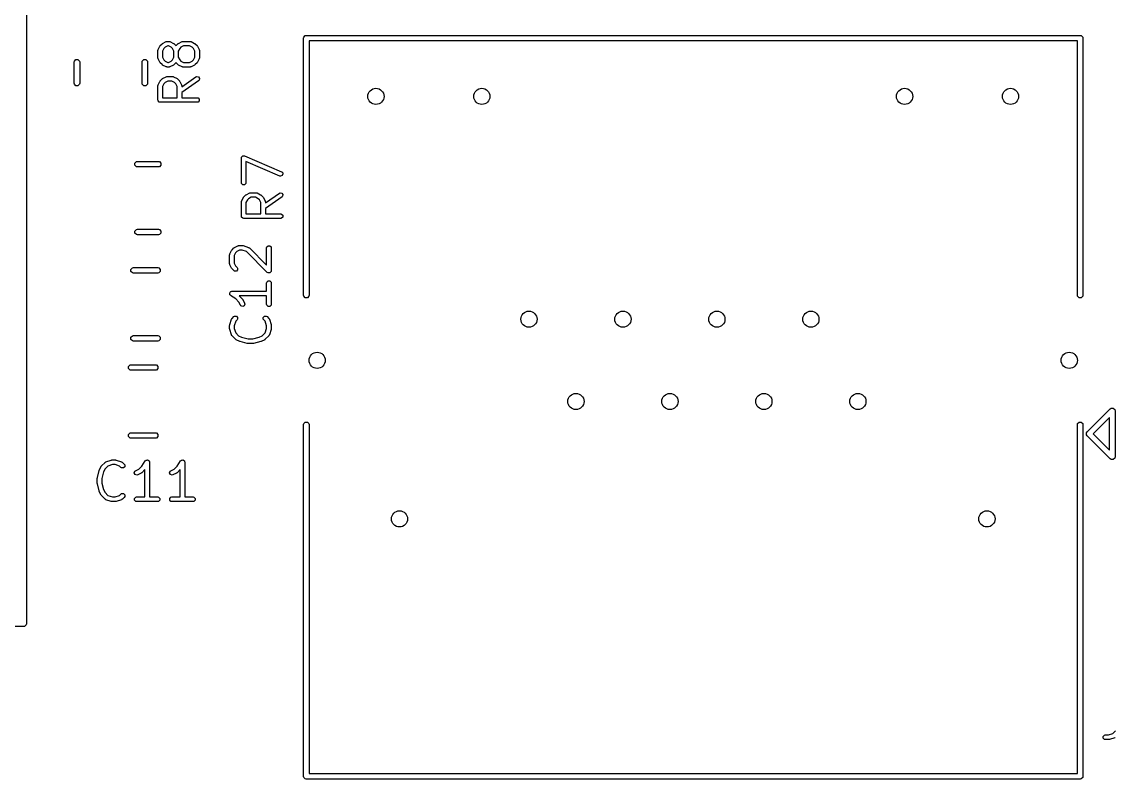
# Model space of a CAD drawing. Header units: inches. Extents: x -1.62 to 1.64, y 0 to 4.72.
# Drawn here: x 0.184 to 1.115, y -0.003 to 0.642 of the extents above; entities that cross this region are included whole.
import ezdxf

# ---------------------------------------------------------------- set-up
doc = ezdxf.new("R2010")
doc.units = ezdxf.units.IN
doc.header["$MEASUREMENT"] = 0
doc.layers.add('BLACK', color=250, linetype='CONTINUOUS')

msp = doc.modelspace()

# ---------------------------------------------------------------- linework, layer by layer
at = {"layer": 'BLACK', "linetype": 'CONTINUOUS'}
for p, q in [((0.18789, 1.13819), (0.18789, 0.12953)), ((0.30188, 0.62206), (0.30338, 0.62356)), ((0.30338, 0.62356), (0.30364, 0.62373)), ((0.30364, 0.62373), (0.30389, 0.62393)), ((0.30389, 0.62393), (0.30689, 0.62542)), ((0.30689, 0.62542), (0.30698, 0.62545)), ((0.30698, 0.62545), (0.30701, 0.62548)), ((0.30701, 0.62548), (0.30732, 0.62554)), ((0.30732, 0.62554), (0.30763, 0.62563)), ((0.30763, 0.62563), (0.30767, 0.62561)), ((0.30767, 0.62561), (0.30777, 0.62563)), ((0.30777, 0.62563), (0.30927, 0.62563)), ((0.30927, 0.62563), (0.30936, 0.62561)), ((0.30936, 0.62561), (0.30941, 0.62563)), ((0.30941, 0.62563), (0.30971, 0.62554)), ((0.30971, 0.62554), (0.31002, 0.62548)), ((0.31002, 0.62548), (0.31005, 0.62545)), ((0.31005, 0.62545), (0.31015, 0.62542)), ((0.31015, 0.62542), (0.31315, 0.62393)), ((0.31315, 0.62393), (0.3134, 0.62373)), ((0.3134, 0.62373), (0.31366, 0.62356)), ((0.31366, 0.62356), (0.31516, 0.62206)), ((0.31537, 0.62206), (0.31687, 0.62356)), ((0.31687, 0.62356), (0.31714, 0.62373)), ((0.31714, 0.62373), (0.31739, 0.62393)), ((0.31739, 0.62393), (0.32038, 0.62542)), ((0.32038, 0.62542), (0.32048, 0.62545)), ((0.32048, 0.62545), (0.32051, 0.62548)), ((0.32051, 0.62548), (0.32082, 0.62554)), ((0.32082, 0.62554), (0.32113, 0.62563)), ((0.32113, 0.62563), (0.32117, 0.62561)), ((0.32117, 0.62561), (0.32127, 0.62563)), ((0.32127, 0.62563), (0.32726, 0.62563)), ((0.32726, 0.62563), (0.32736, 0.62561)), ((0.32736, 0.62561), (0.3274, 0.62563)), ((0.3274, 0.62563), (0.32771, 0.62554)), ((0.32771, 0.62554), (0.32802, 0.62548)), ((0.32802, 0.62548), (0.32805, 0.62545)), ((0.32805, 0.62545), (0.32814, 0.62542)), ((0.32814, 0.62542), (0.33114, 0.62393)), ((0.33114, 0.62393), (0.33139, 0.62373)), ((0.33139, 0.62373), (0.33166, 0.62356)), ((0.33166, 0.62356), (0.33316, 0.62206)), ((0.42382, 0.62835), (0.424, 0.62925)), ((0.42382, 0.40945), (0.42382, 0.62835)), ((0.424, 0.62925), (0.42528, 0.63053)), ((0.42528, 0.63053), (0.42618, 0.63071)), ((0.42618, 0.63071), (1.08484, 0.63071)), ((1.08248, 0.62598), (0.42854, 0.62598)), ((0.42854, 0.62598), (0.42854, 0.40945)), ((1.08248, 0.40945), (1.08248, 0.62598)), ((1.08484, 0.63071), (1.08575, 0.63053)), ((1.08575, 0.63053), (1.08702, 0.62925)), ((1.08702, 0.62925), (1.0872, 0.62835)), ((1.0872, 0.62835), (1.0872, 0.40945)), ((0.2998, 0.6178), (0.29989, 0.61811)), ((0.29982, 0.61776), (0.2998, 0.6178)), ((0.2998, 0.61767), (0.29982, 0.61776)), ((0.2998, 0.61167), (0.2998, 0.61767)), ((0.29989, 0.61811), (0.29995, 0.61842)), ((0.29995, 0.61842), (0.29998, 0.61845)), ((0.29998, 0.61845), (0.30001, 0.61855)), ((0.30001, 0.61855), (0.30151, 0.62154)), ((0.30151, 0.62154), (0.3017, 0.62179)), ((0.3017, 0.62179), (0.30188, 0.62206)), ((0.30489, 0.6195), (0.30374, 0.6172)), ((0.30374, 0.6172), (0.30374, 0.61213)), ((0.30593, 0.62055), (0.30489, 0.6195)), ((0.30823, 0.6217), (0.30593, 0.62055)), ((0.3088, 0.6217), (0.30823, 0.6217)), ((0.3111, 0.62055), (0.3088, 0.6217)), ((0.31215, 0.6195), (0.3111, 0.62055)), ((0.3133, 0.6172), (0.31215, 0.6195)), ((0.3133, 0.61213), (0.3133, 0.6172)), ((0.31516, 0.62206), (0.31527, 0.6219)), ((0.31527, 0.6219), (0.31537, 0.62206)), ((0.31838, 0.6195), (0.31723, 0.6172)), ((0.31723, 0.6172), (0.31723, 0.61213)), ((0.31943, 0.62055), (0.31838, 0.6195)), ((0.32173, 0.6217), (0.31943, 0.62055)), ((0.3268, 0.6217), (0.32173, 0.6217)), ((0.3291, 0.62055), (0.3268, 0.6217)), ((0.33015, 0.6195), (0.3291, 0.62055)), ((0.3313, 0.6172), (0.33015, 0.6195)), ((0.3313, 0.61213), (0.3313, 0.6172)), ((0.33316, 0.62206), (0.33333, 0.62179)), ((0.33333, 0.62179), (0.33352, 0.62154)), ((0.33352, 0.62154), (0.33502, 0.61855)), ((0.33502, 0.61855), (0.33505, 0.61845)), ((0.33505, 0.61845), (0.33508, 0.61842)), ((0.33508, 0.61842), (0.33514, 0.61811)), ((0.33514, 0.61811), (0.33523, 0.6178)), ((0.33523, 0.6178), (0.33521, 0.61776)), ((0.33521, 0.61776), (0.33523, 0.61767)), ((0.33523, 0.61767), (0.33523, 0.61167)), ((0.22854, 0.60786), (0.22872, 0.60876)), ((0.22854, 0.58998), (0.22854, 0.60786)), ((0.22872, 0.60876), (0.23, 0.61004)), ((0.23, 0.61004), (0.23181, 0.61004)), ((0.23181, 0.61004), (0.23309, 0.60876)), ((0.23309, 0.60876), (0.23327, 0.60786)), ((0.23327, 0.60786), (0.23327, 0.58998)), ((0.28642, 0.60786), (0.2866, 0.60876)), ((0.28642, 0.58998), (0.28642, 0.60786)), ((0.2866, 0.60876), (0.28788, 0.61004)), ((0.28788, 0.61004), (0.28968, 0.61004)), ((0.28968, 0.61004), (0.29096, 0.60876)), ((0.29096, 0.60876), (0.29114, 0.60786)), ((0.29114, 0.60786), (0.29114, 0.58998)), ((0.29982, 0.61157), (0.2998, 0.61167)), ((0.2998, 0.61153), (0.29982, 0.61157)), ((0.29989, 0.61122), (0.2998, 0.61153)), ((0.29995, 0.61091), (0.29989, 0.61122)), ((0.29998, 0.61088), (0.29995, 0.61091)), ((0.30001, 0.61079), (0.29998, 0.61088)), ((0.30151, 0.60779), (0.30001, 0.61079)), ((0.3017, 0.60754), (0.30151, 0.60779)), ((0.30188, 0.60727), (0.3017, 0.60754)), ((0.30338, 0.60577), (0.30188, 0.60727)), ((0.30364, 0.6056), (0.30338, 0.60577)), ((0.30389, 0.60541), (0.30364, 0.6056)), ((0.30374, 0.61213), (0.30489, 0.60983)), ((0.30689, 0.60391), (0.30389, 0.60541)), ((0.30489, 0.60983), (0.30593, 0.60878)), ((0.30593, 0.60878), (0.30823, 0.60764)), ((0.30823, 0.60764), (0.3088, 0.60764)), ((0.3088, 0.60764), (0.3111, 0.60878)), ((0.31315, 0.60541), (0.31015, 0.60391)), ((0.3111, 0.60878), (0.31215, 0.60983)), ((0.31215, 0.60983), (0.3133, 0.61213)), ((0.3134, 0.6056), (0.31315, 0.60541)), ((0.31366, 0.60577), (0.3134, 0.6056)), ((0.31516, 0.60727), (0.31366, 0.60577)), ((0.31527, 0.60744), (0.31516, 0.60727)), ((0.31537, 0.60727), (0.31527, 0.60744)), ((0.31687, 0.60577), (0.31537, 0.60727)), ((0.31714, 0.6056), (0.31687, 0.60577)), ((0.31739, 0.60541), (0.31714, 0.6056)), ((0.31723, 0.61213), (0.31838, 0.60983)), ((0.32038, 0.60391), (0.31739, 0.60541)), ((0.31838, 0.60983), (0.31943, 0.60878)), ((0.31943, 0.60878), (0.32173, 0.60764)), ((0.32173, 0.60764), (0.3268, 0.60764)), ((0.3268, 0.60764), (0.3291, 0.60878)), ((0.33114, 0.60541), (0.32814, 0.60391)), ((0.3291, 0.60878), (0.33015, 0.60983)), ((0.33015, 0.60983), (0.3313, 0.61213)), ((0.33139, 0.6056), (0.33114, 0.60541)), ((0.33166, 0.60577), (0.33139, 0.6056)), ((0.33316, 0.60727), (0.33166, 0.60577)), ((0.33333, 0.60754), (0.33316, 0.60727)), ((0.33352, 0.60779), (0.33333, 0.60754)), ((0.33502, 0.61079), (0.33352, 0.60779)), ((0.33505, 0.61088), (0.33502, 0.61079)), ((0.33508, 0.61091), (0.33505, 0.61088)), ((0.33514, 0.61122), (0.33508, 0.61091)), ((0.33523, 0.61153), (0.33514, 0.61122)), ((0.33523, 0.61167), (0.33521, 0.61157)), ((0.33521, 0.61157), (0.33523, 0.61153)), ((0.30698, 0.60388), (0.30689, 0.60391)), ((0.30701, 0.60385), (0.30698, 0.60388)), ((0.30732, 0.60379), (0.30701, 0.60385)), ((0.30763, 0.6037), (0.30732, 0.60379)), ((0.30732, 0.59555), (0.30763, 0.59563)), ((0.30767, 0.60372), (0.30763, 0.6037)), ((0.30763, 0.59563), (0.30767, 0.59562)), ((0.30777, 0.6037), (0.30767, 0.60372)), ((0.30767, 0.59562), (0.30777, 0.59564)), ((0.30927, 0.6037), (0.30777, 0.6037)), ((0.30777, 0.59564), (0.31227, 0.59564)), ((0.30936, 0.60372), (0.30927, 0.6037)), ((0.30941, 0.6037), (0.30936, 0.60372)), ((0.30971, 0.60379), (0.30941, 0.6037)), ((0.31002, 0.60385), (0.30971, 0.60379)), ((0.31005, 0.60388), (0.31002, 0.60385)), ((0.31015, 0.60391), (0.31005, 0.60388)), ((0.31227, 0.59564), (0.31236, 0.59562)), ((0.31236, 0.59562), (0.31241, 0.59563)), ((0.31241, 0.59563), (0.31271, 0.59555)), ((0.32048, 0.60388), (0.32038, 0.60391)), ((0.32051, 0.60385), (0.32048, 0.60388)), ((0.32082, 0.60379), (0.32051, 0.60385)), ((0.32113, 0.6037), (0.32082, 0.60379)), ((0.32117, 0.60372), (0.32113, 0.6037)), ((0.32127, 0.6037), (0.32117, 0.60372)), ((0.32726, 0.6037), (0.32127, 0.6037)), ((0.32736, 0.60372), (0.32726, 0.6037)), ((0.3274, 0.6037), (0.32736, 0.60372)), ((0.32771, 0.60379), (0.3274, 0.6037)), ((0.32802, 0.60385), (0.32771, 0.60379)), ((0.32805, 0.60388), (0.32802, 0.60385)), ((0.32814, 0.60391), (0.32805, 0.60388)), ((0.33213, 0.59528), (0.33284, 0.59559)), ((0.33284, 0.59559), (0.33432, 0.59533)), ((0.22872, 0.58907), (0.22854, 0.58998)), ((0.23, 0.5878), (0.22872, 0.58907)), ((0.23181, 0.5878), (0.23, 0.5878)), ((0.23309, 0.58907), (0.23181, 0.5878)), ((0.23327, 0.58998), (0.23309, 0.58907)), ((0.2866, 0.58907), (0.28642, 0.58998)), ((0.28788, 0.5878), (0.2866, 0.58907)), ((0.28968, 0.5878), (0.28788, 0.5878)), ((0.29096, 0.58907), (0.28968, 0.5878)), ((0.29114, 0.58998), (0.29096, 0.58907)), ((0.2998, 0.58781), (0.29989, 0.58811)), ((0.29982, 0.58777), (0.2998, 0.58781)), ((0.2998, 0.58767), (0.29982, 0.58777)), ((0.2998, 0.57567), (0.2998, 0.58767)), ((0.29989, 0.58811), (0.29995, 0.58842)), ((0.29995, 0.58842), (0.29998, 0.58845)), ((0.29998, 0.58845), (0.30001, 0.58855)), ((0.30001, 0.58855), (0.30151, 0.59155)), ((0.30151, 0.59155), (0.3017, 0.5918)), ((0.3017, 0.5918), (0.30188, 0.59206)), ((0.30188, 0.59206), (0.30338, 0.59356)), ((0.30338, 0.59356), (0.30364, 0.59374)), ((0.30364, 0.59374), (0.30389, 0.59393)), ((0.30489, 0.5895), (0.30374, 0.5872)), ((0.30374, 0.5872), (0.30374, 0.57764)), ((0.30389, 0.59393), (0.30689, 0.59543)), ((0.30593, 0.59055), (0.30489, 0.5895)), ((0.30823, 0.5917), (0.30593, 0.59055)), ((0.30689, 0.59543), (0.30698, 0.59545)), ((0.30698, 0.59545), (0.30701, 0.59549)), ((0.30701, 0.59549), (0.30732, 0.59555)), ((0.3118, 0.5917), (0.30823, 0.5917)), ((0.3141, 0.59055), (0.3118, 0.5917)), ((0.31271, 0.59555), (0.31302, 0.59549)), ((0.31302, 0.59549), (0.31305, 0.59545)), ((0.31305, 0.59545), (0.31315, 0.59543)), ((0.31315, 0.59543), (0.31615, 0.59393)), ((0.31515, 0.5895), (0.3141, 0.59055)), ((0.3163, 0.5872), (0.31515, 0.5895)), ((0.31615, 0.59393), (0.3164, 0.59374)), ((0.3163, 0.57764), (0.3163, 0.5872)), ((0.3164, 0.59374), (0.31666, 0.59356)), ((0.31666, 0.59356), (0.31816, 0.59206)), ((0.31816, 0.59206), (0.31833, 0.5918)), ((0.31833, 0.5918), (0.31853, 0.59155)), ((0.31853, 0.59155), (0.32003, 0.58855)), ((0.32003, 0.58855), (0.32005, 0.58845)), ((0.32005, 0.58845), (0.32008, 0.58842)), ((0.32008, 0.58842), (0.32015, 0.58811)), ((0.32015, 0.58811), (0.32023, 0.58781)), ((0.32023, 0.58781), (0.32021, 0.58777)), ((0.32021, 0.58777), (0.32023, 0.58767)), ((0.32023, 0.58695), (0.33213, 0.59528)), ((0.33439, 0.59206), (0.32023, 0.58214)), ((0.32023, 0.58767), (0.32023, 0.58695)), ((0.33432, 0.59533), (0.33519, 0.59409)), ((0.33492, 0.59261), (0.33439, 0.59206)), ((0.33519, 0.59409), (0.33492, 0.59261)), ((0.30374, 0.57764), (0.3163, 0.57764)), ((0.32023, 0.58214), (0.32023, 0.57764)), ((0.32023, 0.57764), (0.33326, 0.57764)), ((0.33326, 0.57764), (0.33402, 0.57749)), ((0.33402, 0.57749), (0.33508, 0.57642)), ((0.29995, 0.57492), (0.2998, 0.57567)), ((0.30101, 0.57385), (0.29995, 0.57492)), ((0.30177, 0.5737), (0.30101, 0.57385)), ((0.33326, 0.5737), (0.30177, 0.5737)), ((0.33402, 0.57385), (0.33326, 0.5737)), ((0.33508, 0.57492), (0.33402, 0.57385)), ((0.33508, 0.57642), (0.33508, 0.57492)), ((0.28022, 0.52197), (0.2815, 0.52325)), ((0.28022, 0.52016), (0.28022, 0.52197)), ((0.2815, 0.52325), (0.2824, 0.52343)), ((0.2824, 0.52343), (0.30028, 0.52343)), ((0.30028, 0.52343), (0.30118, 0.52325)), ((0.30118, 0.52325), (0.30246, 0.52197)), ((0.30246, 0.52197), (0.30246, 0.52016)), ((0.3709, 0.52627), (0.37091, 0.52629)), ((0.3709, 0.52626), (0.3709, 0.52627)), ((0.3709, 0.52625), (0.3709, 0.52626)), ((0.3709, 0.50525), (0.3709, 0.52625)), ((0.37091, 0.52629), (0.37105, 0.527)), ((0.37105, 0.527), (0.37134, 0.52729)), ((0.37134, 0.52729), (0.3715, 0.52766)), ((0.3715, 0.52766), (0.37185, 0.5278)), ((0.37185, 0.5278), (0.37212, 0.52807)), ((0.37212, 0.52807), (0.37252, 0.52807)), ((0.37252, 0.52807), (0.37289, 0.52822)), ((0.37289, 0.52822), (0.3736, 0.52807)), ((0.3736, 0.52807), (0.37362, 0.52807)), ((0.37362, 0.52807), (0.37363, 0.52806)), ((0.37363, 0.52806), (0.37365, 0.52806)), ((0.37365, 0.52806), (0.40514, 0.51456)), ((0.40359, 0.51094), (0.37484, 0.52326)), ((0.37484, 0.52326), (0.37484, 0.50525)), ((0.2815, 0.51888), (0.28022, 0.52016)), ((0.2824, 0.5187), (0.2815, 0.51888)), ((0.30028, 0.5187), (0.2824, 0.5187)), ((0.30118, 0.51888), (0.30028, 0.5187)), ((0.30246, 0.52016), (0.30118, 0.51888)), ((0.40514, 0.51456), (0.40577, 0.51412)), ((0.40633, 0.51272), (0.40574, 0.51134)), ((0.40577, 0.51412), (0.40633, 0.51272)), ((0.37105, 0.5045), (0.3709, 0.50525)), ((0.37212, 0.50343), (0.37105, 0.5045)), ((0.37362, 0.50343), (0.37212, 0.50343)), ((0.37469, 0.5045), (0.37362, 0.50343)), ((0.37484, 0.50525), (0.37469, 0.5045)), ((0.40434, 0.51078), (0.40359, 0.51094)), ((0.40574, 0.51134), (0.40434, 0.51078)), ((0.37298, 0.49314), (0.37448, 0.49464)), ((0.37448, 0.49464), (0.37474, 0.49482)), ((0.37474, 0.49482), (0.37499, 0.49501)), ((0.37499, 0.49501), (0.37799, 0.49651)), ((0.37799, 0.49651), (0.37808, 0.49654)), ((0.37808, 0.49654), (0.37812, 0.49657)), ((0.37812, 0.49657), (0.37843, 0.49663)), ((0.37843, 0.49663), (0.37873, 0.49671)), ((0.37873, 0.49671), (0.37877, 0.4967)), ((0.37877, 0.4967), (0.37887, 0.49672)), ((0.37887, 0.49672), (0.38337, 0.49672)), ((0.38337, 0.49672), (0.38347, 0.4967)), ((0.38347, 0.4967), (0.38351, 0.49671)), ((0.38351, 0.49671), (0.38381, 0.49663)), ((0.38381, 0.49663), (0.38412, 0.49657)), ((0.38412, 0.49657), (0.38415, 0.49654)), ((0.38415, 0.49654), (0.38425, 0.49651)), ((0.38425, 0.49651), (0.38725, 0.49501)), ((0.38725, 0.49501), (0.3875, 0.49482)), ((0.3875, 0.49482), (0.38776, 0.49464)), ((0.38776, 0.49464), (0.38926, 0.49314)), ((0.39134, 0.48803), (0.40324, 0.49636)), ((0.40324, 0.49636), (0.40394, 0.49667)), ((0.40394, 0.49667), (0.40542, 0.49641)), ((0.40542, 0.49641), (0.40629, 0.49518)), ((0.40603, 0.49369), (0.40549, 0.49314)), ((0.40629, 0.49518), (0.40603, 0.49369)), ((0.3709, 0.48875), (0.37092, 0.48885)), ((0.3709, 0.47675), (0.3709, 0.48875)), ((0.37091, 0.48889), (0.37099, 0.4892)), ((0.37092, 0.48885), (0.37091, 0.48889)), ((0.37099, 0.4892), (0.37105, 0.4895)), ((0.37105, 0.4895), (0.37108, 0.48954)), ((0.37108, 0.48954), (0.37111, 0.48963)), ((0.37111, 0.48963), (0.37261, 0.49263)), ((0.37261, 0.49263), (0.3728, 0.49288)), ((0.3728, 0.49288), (0.37298, 0.49314)), ((0.37599, 0.49058), (0.37484, 0.48829)), ((0.37484, 0.48829), (0.37484, 0.47872)), ((0.37704, 0.49163), (0.37599, 0.49058)), ((0.37933, 0.49278), (0.37704, 0.49163)), ((0.3829, 0.49278), (0.37933, 0.49278)), ((0.3852, 0.49163), (0.3829, 0.49278)), ((0.38625, 0.49058), (0.3852, 0.49163)), ((0.3874, 0.48829), (0.38625, 0.49058)), ((0.3874, 0.47872), (0.3874, 0.48829)), ((0.38926, 0.49314), (0.38944, 0.49288)), ((0.38944, 0.49288), (0.38963, 0.49263)), ((0.38963, 0.49263), (0.39113, 0.48963)), ((0.39113, 0.48963), (0.39115, 0.48954)), ((0.39115, 0.48954), (0.39119, 0.4895)), ((0.39119, 0.4895), (0.39125, 0.4892)), ((0.39125, 0.4892), (0.39133, 0.48889)), ((0.39133, 0.48889), (0.39132, 0.48885)), ((0.39132, 0.48885), (0.39134, 0.48875)), ((0.40549, 0.49314), (0.39134, 0.48323)), ((0.39134, 0.48875), (0.39134, 0.48803)), ((0.37105, 0.476), (0.3709, 0.47675)), ((0.37212, 0.47493), (0.37105, 0.476)), ((0.37287, 0.47478), (0.37212, 0.47493)), ((0.40437, 0.47478), (0.37287, 0.47478)), ((0.37484, 0.47872), (0.3874, 0.47872)), ((0.39134, 0.48323), (0.39134, 0.47872)), ((0.39134, 0.47872), (0.40437, 0.47872)), ((0.40437, 0.47872), (0.40512, 0.47857)), ((0.40512, 0.47493), (0.40437, 0.47478)), ((0.40512, 0.47857), (0.40618, 0.47751)), ((0.40618, 0.476), (0.40512, 0.47493)), ((0.40618, 0.47751), (0.40618, 0.476)), ((0.28022, 0.46409), (0.2815, 0.46537)), ((0.2815, 0.46537), (0.2824, 0.46555)), ((0.2824, 0.46555), (0.30028, 0.46555)), ((0.30028, 0.46555), (0.30118, 0.46537)), ((0.30118, 0.46537), (0.30246, 0.46409)), ((0.28022, 0.46229), (0.28022, 0.46409)), ((0.2815, 0.46101), (0.28022, 0.46229)), ((0.2824, 0.46083), (0.2815, 0.46101)), ((0.30028, 0.46083), (0.2824, 0.46083)), ((0.30118, 0.46101), (0.30028, 0.46083)), ((0.30246, 0.46229), (0.30118, 0.46101)), ((0.30246, 0.46409), (0.30246, 0.46229)), ((0.36111, 0.44463), (0.36261, 0.44763)), ((0.36261, 0.44763), (0.3628, 0.44788)), ((0.3628, 0.44788), (0.36298, 0.44814)), ((0.36298, 0.44814), (0.36448, 0.44964)), ((0.36448, 0.44964), (0.36474, 0.44981)), ((0.36474, 0.44981), (0.36499, 0.45001)), ((0.36499, 0.45001), (0.36799, 0.45151)), ((0.36933, 0.44778), (0.36704, 0.44663)), ((0.36799, 0.45151), (0.36808, 0.45153)), ((0.36808, 0.45153), (0.36812, 0.45156)), ((0.36812, 0.45156), (0.36843, 0.45163)), ((0.36843, 0.45163), (0.36873, 0.45171)), ((0.36873, 0.45171), (0.36877, 0.45169)), ((0.36877, 0.45169), (0.36887, 0.45171)), ((0.36887, 0.45171), (0.37187, 0.45171)), ((0.37155, 0.44778), (0.36933, 0.44778)), ((0.3753, 0.44652), (0.37155, 0.44778)), ((0.37187, 0.45171), (0.37218, 0.45165)), ((0.37218, 0.45165), (0.37249, 0.45161)), ((0.37249, 0.45161), (0.37699, 0.45011)), ((0.37699, 0.45011), (0.37708, 0.45006)), ((0.37708, 0.45006), (0.37712, 0.45006)), ((0.37712, 0.45006), (0.37738, 0.44989)), ((0.37738, 0.44989), (0.37766, 0.44973)), ((0.37766, 0.44973), (0.37768, 0.44969)), ((0.37768, 0.44969), (0.37776, 0.44964)), ((0.37776, 0.44964), (0.3924, 0.435)), ((0.3924, 0.44975), (0.39255, 0.4505)), ((0.3924, 0.435), (0.3924, 0.44975)), ((0.39255, 0.4505), (0.39361, 0.45156)), ((0.39361, 0.45156), (0.39512, 0.45156)), ((0.39512, 0.45156), (0.39618, 0.4505)), ((0.39618, 0.4505), (0.39633, 0.44975)), ((0.39633, 0.44975), (0.39633, 0.43025)), ((0.3609, 0.44375), (0.36092, 0.44384)), ((0.3609, 0.43625), (0.3609, 0.44375)), ((0.36091, 0.44389), (0.36099, 0.44419)), ((0.36092, 0.44384), (0.36091, 0.44389)), ((0.36099, 0.44419), (0.36105, 0.4445)), ((0.36105, 0.4445), (0.36108, 0.44453)), ((0.36108, 0.44453), (0.36111, 0.44463)), ((0.36599, 0.44558), (0.36484, 0.44328)), ((0.36484, 0.44328), (0.36484, 0.43671)), ((0.36704, 0.44663), (0.36599, 0.44558)), ((0.39297, 0.42886), (0.3753, 0.44652)), ((0.2769, 0.43142), (0.27818, 0.43269)), ((0.2769, 0.42961), (0.2769, 0.43142)), ((0.27818, 0.42833), (0.2769, 0.42961)), ((0.27818, 0.43269), (0.27908, 0.43287)), ((0.27908, 0.42815), (0.27818, 0.42833)), ((0.27908, 0.43287), (0.29966, 0.43287)), ((0.29966, 0.42815), (0.27908, 0.42815)), ((0.29966, 0.43287), (0.30056, 0.43269)), ((0.30056, 0.42833), (0.29966, 0.42815)), ((0.30056, 0.43269), (0.30184, 0.43142)), ((0.30184, 0.42961), (0.30056, 0.42833)), ((0.30184, 0.43142), (0.30184, 0.42961)), ((0.36092, 0.43615), (0.3609, 0.43625)), ((0.36091, 0.43611), (0.36092, 0.43615)), ((0.36099, 0.4358), (0.36091, 0.43611)), ((0.36105, 0.43549), (0.36099, 0.4358)), ((0.36108, 0.43546), (0.36105, 0.43549)), ((0.36111, 0.43537), (0.36108, 0.43546)), ((0.36261, 0.43237), (0.36111, 0.43537)), ((0.3628, 0.43212), (0.36261, 0.43237)), ((0.36298, 0.43186), (0.3628, 0.43212)), ((0.36448, 0.43036), (0.36298, 0.43186)), ((0.36512, 0.42993), (0.36448, 0.43036)), ((0.36484, 0.43671), (0.36599, 0.43441)), ((0.36662, 0.42993), (0.36512, 0.42993)), ((0.36599, 0.43441), (0.36726, 0.43314)), ((0.36769, 0.43099), (0.36662, 0.42993)), ((0.36726, 0.43314), (0.36769, 0.4325)), ((0.36769, 0.4325), (0.36769, 0.43099)), ((0.39361, 0.42843), (0.39297, 0.42886)), ((0.39512, 0.42843), (0.39361, 0.42843)), ((0.39618, 0.42949), (0.39512, 0.42843)), ((0.39633, 0.43025), (0.39618, 0.42949)), ((0.3924, 0.41975), (0.39255, 0.4205)), ((0.3924, 0.41272), (0.3924, 0.41975)), ((0.39255, 0.4205), (0.39361, 0.42157)), ((0.39361, 0.42157), (0.39512, 0.42157)), ((0.39512, 0.42157), (0.39618, 0.4205)), ((0.39618, 0.4205), (0.39633, 0.41975)), ((0.39633, 0.41975), (0.39633, 0.40175)), ((0.36094, 0.41113), (0.36105, 0.4113)), ((0.36105, 0.41057), (0.36094, 0.41113)), ((0.36105, 0.4115), (0.36146, 0.41191)), ((0.36105, 0.4113), (0.36105, 0.4115)), ((0.36105, 0.41), (0.36105, 0.41057)), ((0.36119, 0.40985), (0.36105, 0.41)), ((0.36123, 0.40965), (0.36119, 0.40985)), ((0.36178, 0.40911), (0.36123, 0.40965)), ((0.36146, 0.41191), (0.36177, 0.41239)), ((0.36177, 0.41239), (0.36197, 0.41243)), ((0.36197, 0.41243), (0.36212, 0.41257)), ((0.36212, 0.41257), (0.36287, 0.41272)), ((0.36287, 0.41272), (0.3924, 0.41272)), ((0.36612, 0.40622), (0.36178, 0.40911)), ((0.36875, 0.40358), (0.36612, 0.40622)), ((0.37011, 0.40087), (0.36875, 0.40358)), ((0.3924, 0.40878), (0.36912, 0.40878)), ((0.36912, 0.40878), (0.37176, 0.40614)), ((0.37058, 0.40026), (0.37011, 0.40087)), ((0.37201, 0.39979), (0.37058, 0.40026)), ((0.37176, 0.40614), (0.37194, 0.40588)), ((0.37194, 0.40588), (0.37213, 0.40563)), ((0.37336, 0.40046), (0.37201, 0.39979)), ((0.37213, 0.40563), (0.37363, 0.40263)), ((0.37383, 0.40189), (0.37336, 0.40046)), ((0.37363, 0.40263), (0.37383, 0.40189)), ((0.3924, 0.40175), (0.3924, 0.40878)), ((0.39255, 0.401), (0.3924, 0.40175)), ((0.39361, 0.39993), (0.39255, 0.401)), ((0.39618, 0.401), (0.39512, 0.39993)), ((0.39633, 0.40175), (0.39618, 0.401)), ((0.424, 0.40854), (0.42382, 0.40945)), ((0.42528, 0.40727), (0.424, 0.40854)), ((0.42709, 0.40727), (0.42528, 0.40727)), ((0.42836, 0.40854), (0.42709, 0.40727)), ((0.42854, 0.40945), (0.42836, 0.40854)), ((1.08266, 0.40854), (1.08248, 0.40945)), ((1.08394, 0.40727), (1.08266, 0.40854)), ((1.08575, 0.40727), (1.08394, 0.40727)), ((1.08702, 0.40854), (1.08575, 0.40727)), ((1.0872, 0.40945), (1.08702, 0.40854)), ((0.36298, 0.38964), (0.36448, 0.39114)), ((0.36448, 0.39114), (0.36512, 0.39157)), ((0.36512, 0.39157), (0.36662, 0.39157)), ((0.36662, 0.39157), (0.36769, 0.39051)), ((0.38955, 0.39051), (0.39061, 0.39157)), ((0.39061, 0.39157), (0.39212, 0.39157)), ((0.39212, 0.39157), (0.39276, 0.39114)), ((0.39276, 0.39114), (0.39426, 0.38964)), ((0.39512, 0.39993), (0.39361, 0.39993)), ((0.3609, 0.38375), (0.36096, 0.38406)), ((0.3609, 0.38075), (0.3609, 0.38375)), ((0.36096, 0.38406), (0.361, 0.38438)), ((0.361, 0.38438), (0.3625, 0.38888)), ((0.3625, 0.38888), (0.36255, 0.38896)), ((0.36255, 0.38901), (0.36273, 0.38927)), ((0.36255, 0.38896), (0.36255, 0.38901)), ((0.36273, 0.38927), (0.36288, 0.38954)), ((0.36288, 0.38954), (0.36292, 0.38956)), ((0.36292, 0.38956), (0.36298, 0.38964)), ((0.36609, 0.38719), (0.36484, 0.38343)), ((0.36484, 0.38343), (0.36484, 0.38107)), ((0.36726, 0.38836), (0.36609, 0.38719)), ((0.36769, 0.389), (0.36726, 0.38836)), ((0.36769, 0.39051), (0.36769, 0.389)), ((0.38955, 0.389), (0.38955, 0.39051)), ((0.38997, 0.38836), (0.38955, 0.389)), ((0.39115, 0.38719), (0.38997, 0.38836)), ((0.3924, 0.38343), (0.39115, 0.38719)), ((0.3924, 0.38107), (0.3924, 0.38343)), ((0.39426, 0.38964), (0.39431, 0.38956)), ((0.39431, 0.38956), (0.39435, 0.38954)), ((0.39435, 0.38954), (0.39451, 0.38927)), ((0.39451, 0.38927), (0.39468, 0.38901)), ((0.39468, 0.38901), (0.39468, 0.38896)), ((0.39468, 0.38896), (0.39473, 0.38888)), ((0.39473, 0.38888), (0.39623, 0.38438)), ((0.39623, 0.38438), (0.39627, 0.38406)), ((0.39627, 0.38406), (0.39633, 0.38375)), ((0.39633, 0.38375), (0.39633, 0.38075)), ((0.2769, 0.37354), (0.27818, 0.37482)), ((0.2769, 0.37173), (0.2769, 0.37354)), ((0.27818, 0.37482), (0.27908, 0.375)), ((0.27908, 0.375), (0.29966, 0.375)), ((0.29966, 0.375), (0.30056, 0.37482)), ((0.30056, 0.37482), (0.30184, 0.37354)), ((0.30184, 0.37354), (0.30184, 0.37173)), ((0.36096, 0.38044), (0.3609, 0.38075)), ((0.361, 0.38013), (0.36096, 0.38044)), ((0.3625, 0.37563), (0.361, 0.38013)), ((0.36255, 0.37555), (0.3625, 0.37563)), ((0.36255, 0.3755), (0.36255, 0.37555)), ((0.36273, 0.37524), (0.36255, 0.3755)), ((0.36288, 0.37496), (0.36273, 0.37524)), ((0.36292, 0.37494), (0.36288, 0.37496)), ((0.36298, 0.37486), (0.36292, 0.37494)), ((0.36598, 0.37186), (0.36298, 0.37486)), ((0.36484, 0.38107), (0.36609, 0.37732)), ((0.36609, 0.37732), (0.36854, 0.37487)), ((0.36854, 0.37487), (0.37106, 0.37361)), ((0.37106, 0.37361), (0.37661, 0.37222)), ((0.38063, 0.37222), (0.38618, 0.37361)), ((0.38618, 0.37361), (0.3887, 0.37487)), ((0.3887, 0.37487), (0.39115, 0.37732)), ((0.39115, 0.37732), (0.3924, 0.38107)), ((0.39426, 0.37486), (0.39126, 0.37186)), ((0.39431, 0.37494), (0.39426, 0.37486)), ((0.39435, 0.37496), (0.39431, 0.37494)), ((0.39451, 0.37524), (0.39435, 0.37496)), ((0.39468, 0.3755), (0.39451, 0.37524)), ((0.39473, 0.37563), (0.39468, 0.37555)), ((0.39468, 0.37555), (0.39468, 0.3755)), ((0.39623, 0.38013), (0.39473, 0.37563)), ((0.39627, 0.38044), (0.39623, 0.38013)), ((0.39633, 0.38075), (0.39627, 0.38044)), ((0.27818, 0.37046), (0.2769, 0.37173)), ((0.27908, 0.37028), (0.27818, 0.37046)), ((0.29966, 0.37028), (0.27908, 0.37028)), ((0.30056, 0.37046), (0.29966, 0.37028)), ((0.30184, 0.37173), (0.30056, 0.37046)), ((0.36624, 0.37169), (0.36598, 0.37186)), ((0.36649, 0.37149), (0.36624, 0.37169)), ((0.36949, 0.36999), (0.36649, 0.37149)), ((0.3697, 0.36994), (0.36949, 0.36999)), ((0.36989, 0.36985), (0.3697, 0.36994)), ((0.37589, 0.36835), (0.36989, 0.36985)), ((0.37613, 0.36833), (0.37589, 0.36835)), ((0.37637, 0.36829), (0.37613, 0.36833)), ((0.38087, 0.36829), (0.37637, 0.36829)), ((0.37661, 0.37222), (0.38063, 0.37222)), ((0.3811, 0.36833), (0.38087, 0.36829)), ((0.38135, 0.36835), (0.3811, 0.36833)), ((0.38734, 0.36985), (0.38135, 0.36835)), ((0.38754, 0.36994), (0.38734, 0.36985)), ((0.38775, 0.36999), (0.38754, 0.36994)), ((0.39075, 0.37149), (0.38775, 0.36999)), ((0.391, 0.37169), (0.39075, 0.37149)), ((0.39126, 0.37186), (0.391, 0.37169)), ((0.27493, 0.34874), (0.27621, 0.35002)), ((0.27493, 0.34693), (0.27493, 0.34874)), ((0.27621, 0.34565), (0.27493, 0.34693)), ((0.27621, 0.35002), (0.27712, 0.3502)), ((0.27712, 0.34547), (0.27621, 0.34565)), ((0.27712, 0.3502), (0.29769, 0.3502)), ((0.29769, 0.34547), (0.27712, 0.34547)), ((0.29769, 0.3502), (0.29859, 0.35002)), ((0.29859, 0.34565), (0.29769, 0.34547)), ((0.29859, 0.35002), (0.29987, 0.34874)), ((0.29987, 0.34693), (0.29859, 0.34565)), ((0.29987, 0.34874), (0.29987, 0.34693)), ((1.09085, 0.29301), (1.11053, 0.31269)), ((1.11053, 0.31269), (1.1113, 0.31321)), ((1.1113, 0.31321), (1.11311, 0.31321)), ((1.11311, 0.31321), (1.11439, 0.31193)), ((1.11439, 0.31193), (1.11457, 0.31102)), ((1.11457, 0.31102), (1.11457, 0.27165)), ((0.42382, 0.29921), (0.424, 0.30012)), ((0.42382, -0.00039), (0.42382, 0.29921)), ((0.424, 0.30012), (0.42528, 0.3014)), ((0.42528, 0.3014), (0.42709, 0.3014)), ((0.42709, 0.3014), (0.42836, 0.30012)), ((0.42836, 0.30012), (0.42854, 0.29921)), ((0.42854, 0.29921), (0.42854, 0.00197)), ((1.08248, 0.29921), (1.08266, 0.30012)), ((1.08248, 0.00197), (1.08248, 0.29921)), ((1.08266, 0.30012), (1.08394, 0.3014)), ((1.08394, 0.3014), (1.08575, 0.3014)), ((1.08575, 0.3014), (1.08702, 0.30012)), ((1.08702, 0.30012), (1.0872, 0.29921)), ((1.0872, 0.29921), (1.0872, -0.00039)), ((1.10984, 0.30532), (1.09586, 0.29134)), ((1.10984, 0.27736), (1.10984, 0.30532)), ((0.27493, 0.29086), (0.27621, 0.29214)), ((0.27493, 0.28906), (0.27493, 0.29086)), ((0.27621, 0.28778), (0.27493, 0.28906)), ((0.27621, 0.29214), (0.27712, 0.29232)), ((0.27712, 0.29232), (0.29769, 0.29232)), ((0.29769, 0.29232), (0.29859, 0.29214)), ((0.29859, 0.29214), (0.29987, 0.29086)), ((0.29987, 0.28906), (0.29859, 0.28778)), ((0.29987, 0.29086), (0.29987, 0.28906)), ((1.09034, 0.29224), (1.09085, 0.29301)), ((1.09034, 0.29043), (1.09034, 0.29224)), ((1.09085, 0.28967), (1.09034, 0.29043)), ((1.11053, 0.26998), (1.09085, 0.28967)), ((1.09586, 0.29134), (1.10984, 0.27736)), ((0.27712, 0.2876), (0.27621, 0.28778)), ((0.29769, 0.2876), (0.27712, 0.2876)), ((0.29859, 0.28778), (0.29769, 0.2876)), ((1.1113, 0.26947), (1.11053, 0.26998)), ((1.11439, 0.27075), (1.11311, 0.26947)), ((1.11457, 0.27165), (1.11439, 0.27075)), ((0.24999, 0.26051), (0.25149, 0.26351)), ((0.25149, 0.26351), (0.25169, 0.26376)), ((0.25169, 0.26376), (0.25186, 0.26402)), ((0.25186, 0.26402), (0.25486, 0.26702)), ((0.25487, 0.26146), (0.25361, 0.25894)), ((0.25486, 0.26702), (0.25494, 0.26708)), ((0.25732, 0.26391), (0.25487, 0.26146)), ((0.25494, 0.26708), (0.25496, 0.26712)), ((0.25496, 0.26712), (0.25524, 0.26727)), ((0.25524, 0.26727), (0.2555, 0.26745)), ((0.2555, 0.26745), (0.25555, 0.26745)), ((0.25555, 0.26745), (0.25563, 0.2675)), ((0.25563, 0.2675), (0.26013, 0.269)), ((0.26107, 0.26516), (0.25732, 0.26391)), ((0.26013, 0.269), (0.26044, 0.26904)), ((0.26044, 0.26904), (0.26075, 0.2691)), ((0.26075, 0.2691), (0.26375, 0.2691)), ((0.26343, 0.26516), (0.26107, 0.26516)), ((0.26719, 0.26391), (0.26343, 0.26516)), ((0.26375, 0.2691), (0.26406, 0.26904)), ((0.26406, 0.26904), (0.26438, 0.269)), ((0.26438, 0.269), (0.26888, 0.2675)), ((0.26836, 0.26274), (0.26719, 0.26391)), ((0.269, 0.26231), (0.26836, 0.26274)), ((0.26888, 0.2675), (0.26896, 0.26745)), ((0.26896, 0.26745), (0.26901, 0.26745)), ((0.27051, 0.26231), (0.269, 0.26231)), ((0.26901, 0.26745), (0.26927, 0.26727)), ((0.26927, 0.26727), (0.26954, 0.26712)), ((0.26954, 0.26712), (0.26956, 0.26708)), ((0.26956, 0.26708), (0.26964, 0.26702)), ((0.26964, 0.26702), (0.27114, 0.26552)), ((0.27157, 0.26338), (0.27051, 0.26231)), ((0.27114, 0.26552), (0.27157, 0.26488)), ((0.27157, 0.26488), (0.27157, 0.26338)), ((0.28087, 0.25989), (0.28358, 0.26125)), ((0.28358, 0.26125), (0.28622, 0.26388)), ((0.28878, 0.26088), (0.28614, 0.25824)), ((0.28622, 0.26388), (0.28911, 0.26822)), ((0.28878, 0.2376), (0.28878, 0.26088)), ((0.28911, 0.26822), (0.28965, 0.26877)), ((0.28965, 0.26877), (0.28985, 0.26881)), ((0.28985, 0.26881), (0.29, 0.26895)), ((0.29, 0.26895), (0.29057, 0.26895)), ((0.29057, 0.26895), (0.29113, 0.26906)), ((0.29113, 0.26906), (0.2913, 0.26895)), ((0.2913, 0.26895), (0.2915, 0.26895)), ((0.2915, 0.26895), (0.29191, 0.26854)), ((0.29191, 0.26854), (0.29239, 0.26823)), ((0.29239, 0.26823), (0.29243, 0.26803)), ((0.29243, 0.26803), (0.29257, 0.26788)), ((0.29257, 0.26788), (0.29272, 0.26713)), ((0.29272, 0.26713), (0.29272, 0.2376)), ((0.31087, 0.25989), (0.31358, 0.26125)), ((0.31358, 0.26125), (0.31622, 0.26388)), ((0.31878, 0.26088), (0.31614, 0.25824)), ((0.31622, 0.26388), (0.31911, 0.26822)), ((0.31878, 0.2376), (0.31878, 0.26088)), ((0.31911, 0.26822), (0.31965, 0.26877)), ((0.31965, 0.26877), (0.31985, 0.26881)), ((0.31985, 0.26881), (0.31999, 0.26895)), ((0.31999, 0.26895), (0.32057, 0.26895)), ((0.32057, 0.26895), (0.32113, 0.26906)), ((0.32113, 0.26906), (0.3213, 0.26895)), ((0.3213, 0.26895), (0.3215, 0.26895)), ((0.3215, 0.26895), (0.3219, 0.26854)), ((0.3219, 0.26854), (0.32238, 0.26823)), ((0.32238, 0.26823), (0.32242, 0.26803)), ((0.32242, 0.26803), (0.32256, 0.26788)), ((0.32256, 0.26788), (0.32271, 0.26713)), ((0.32271, 0.26713), (0.32271, 0.2376)), ((1.11311, 0.26947), (1.1113, 0.26947)), ((0.24829, 0.25363), (0.24833, 0.25387)), ((0.24829, 0.24913), (0.24829, 0.25363)), ((0.24833, 0.25387), (0.24835, 0.25411)), ((0.24835, 0.25411), (0.24985, 0.26011)), ((0.24985, 0.26011), (0.24994, 0.2603)), ((0.24994, 0.2603), (0.24999, 0.26051)), ((0.25361, 0.25894), (0.25222, 0.25339)), ((0.25222, 0.25339), (0.25222, 0.24937)), ((0.27979, 0.25799), (0.28026, 0.25942)), ((0.28046, 0.25664), (0.27979, 0.25799)), ((0.28026, 0.25942), (0.28087, 0.25989)), ((0.28189, 0.25617), (0.28046, 0.25664)), ((0.28263, 0.25637), (0.28189, 0.25617)), ((0.28563, 0.25787), (0.28263, 0.25637)), ((0.28588, 0.25806), (0.28563, 0.25787)), ((0.28614, 0.25824), (0.28588, 0.25806)), ((0.30978, 0.25799), (0.31026, 0.25942)), ((0.31046, 0.25664), (0.30978, 0.25799)), ((0.31026, 0.25942), (0.31087, 0.25989)), ((0.31189, 0.25617), (0.31046, 0.25664)), ((0.31263, 0.25637), (0.31189, 0.25617)), ((0.31563, 0.25787), (0.31263, 0.25637)), ((0.31588, 0.25806), (0.31563, 0.25787)), ((0.31614, 0.25824), (0.31588, 0.25806)), ((0.24833, 0.2489), (0.24829, 0.24913)), ((0.24835, 0.24865), (0.24833, 0.2489)), ((0.24985, 0.24266), (0.24835, 0.24865)), ((0.24994, 0.24246), (0.24985, 0.24266)), ((0.24999, 0.24225), (0.24994, 0.24246)), ((0.25149, 0.23925), (0.24999, 0.24225)), ((0.25222, 0.24937), (0.25361, 0.24382)), ((0.25361, 0.24382), (0.25487, 0.2413)), ((0.25169, 0.239), (0.25149, 0.23925)), ((0.25186, 0.23874), (0.25169, 0.239)), ((0.25486, 0.23574), (0.25186, 0.23874)), ((0.25494, 0.23569), (0.25486, 0.23574)), ((0.25487, 0.2413), (0.25732, 0.23885)), ((0.25496, 0.23565), (0.25494, 0.23569)), ((0.25524, 0.23549), (0.25496, 0.23565)), ((0.2555, 0.23532), (0.25524, 0.23549)), ((0.25555, 0.23532), (0.2555, 0.23532)), ((0.25563, 0.23527), (0.25555, 0.23532)), ((0.26013, 0.23377), (0.25563, 0.23527)), ((0.25732, 0.23885), (0.26107, 0.2376)), ((0.26044, 0.23373), (0.26013, 0.23377)), ((0.26075, 0.23367), (0.26044, 0.23373)), ((0.26375, 0.23367), (0.26075, 0.23367)), ((0.26107, 0.2376), (0.26343, 0.2376)), ((0.26343, 0.2376), (0.26719, 0.23885)), ((0.26406, 0.23373), (0.26375, 0.23367)), ((0.26438, 0.23377), (0.26406, 0.23373)), ((0.26888, 0.23527), (0.26438, 0.23377)), ((0.26719, 0.23885), (0.26836, 0.24003)), ((0.26836, 0.24003), (0.269, 0.24045)), ((0.26896, 0.23532), (0.26888, 0.23527)), ((0.26901, 0.23532), (0.26896, 0.23532)), ((0.269, 0.24045), (0.27051, 0.24045)), ((0.26927, 0.23549), (0.26901, 0.23532)), ((0.26954, 0.23565), (0.26927, 0.23549)), ((0.26956, 0.23569), (0.26954, 0.23565)), ((0.26964, 0.23574), (0.26956, 0.23569)), ((0.27114, 0.23724), (0.26964, 0.23574)), ((0.27051, 0.24045), (0.27157, 0.23939)), ((0.27157, 0.23788), (0.27114, 0.23724)), ((0.27157, 0.23939), (0.27157, 0.23788)), ((0.27993, 0.23639), (0.281, 0.23745)), ((0.27993, 0.23488), (0.27993, 0.23639)), ((0.281, 0.23382), (0.27993, 0.23488)), ((0.281, 0.23745), (0.28175, 0.2376)), ((0.28175, 0.23367), (0.281, 0.23382)), ((0.28175, 0.2376), (0.28878, 0.2376)), ((0.29975, 0.23367), (0.28175, 0.23367)), ((0.29272, 0.2376), (0.29975, 0.2376)), ((0.29975, 0.2376), (0.3005, 0.23745)), ((0.3005, 0.23382), (0.29975, 0.23367)), ((0.3005, 0.23745), (0.30157, 0.23639)), ((0.30157, 0.23488), (0.3005, 0.23382)), ((0.30157, 0.23639), (0.30157, 0.23488)), ((0.30993, 0.23639), (0.31099, 0.23745)), ((0.30993, 0.23488), (0.30993, 0.23639)), ((0.31099, 0.23382), (0.30993, 0.23488)), ((0.31099, 0.23745), (0.31175, 0.2376)), ((0.31175, 0.23367), (0.31099, 0.23382)), ((0.31175, 0.2376), (0.31878, 0.2376)), ((0.32975, 0.23367), (0.31175, 0.23367)), ((0.32271, 0.2376), (0.32975, 0.2376)), ((0.32975, 0.2376), (0.3305, 0.23745)), ((0.3305, 0.23382), (0.32975, 0.23367)), ((0.3305, 0.23745), (0.33156, 0.23639)), ((0.33156, 0.23488), (0.3305, 0.23382)), ((0.33156, 0.23639), (0.33156, 0.23488)), ((0.18553, 0.12717), (-0.82313, 0.12717)), ((0.18644, 0.12735), (0.18553, 0.12717)), ((0.18771, 0.12862), (0.18644, 0.12735)), ((0.18789, 0.12953), (0.18771, 0.12862)), ((1.11264, 0.0361), (1.11498, 0.03844)), ((1.10439, 0.03363), (1.10545, 0.0347)), ((1.10439, 0.03212), (1.10439, 0.03363)), ((1.10545, 0.03106), (1.10439, 0.03212)), ((1.10545, 0.0347), (1.10621, 0.03485)), ((1.10621, 0.03091), (1.10545, 0.03106)), ((1.10621, 0.03485), (1.10889, 0.03485)), ((1.10921, 0.03091), (1.10621, 0.03091)), ((1.10889, 0.03485), (1.11264, 0.0361)), ((1.10951, 0.03097), (1.10921, 0.03091)), ((1.10983, 0.03101), (1.10951, 0.03097)), ((1.11433, 0.03251), (1.10983, 0.03101)), ((1.11441, 0.03256), (1.11433, 0.03251)), ((1.11446, 0.03256), (1.11441, 0.03256)), ((1.11472, 0.03273), (1.11446, 0.03256)), ((0.42854, 0.00197), (1.08248, 0.00197)), ((0.424, -0.0013), (0.42382, -0.00039)), ((0.42528, -0.00258), (0.424, -0.0013)), ((0.42618, -0.00276), (0.42528, -0.00258)), ((1.08484, -0.00276), (0.42618, -0.00276)), ((1.08575, -0.00258), (1.08484, -0.00276)), ((1.08702, -0.0013), (1.08575, -0.00258)), ((1.0872, -0.00039), (1.08702, -0.0013))]:
    msp.add_line(p, q, dxfattribs=at)
at = {"layer": 'BLACK'}
for centre in [(0.48543, 0.57874), (0.48543, 0.57874), (0.57559, 0.57874), (0.57559, 0.57874), (0.93543, 0.57874), (0.93543, 0.57874), (1.02559, 0.57874), (1.02559, 0.57874), (0.61567, 0.38898), (0.61567, 0.38898), (0.69567, 0.38898), (0.69567, 0.38898), (0.77567, 0.38898), (0.77567, 0.38898), (0.85567, 0.38898), (0.85567, 0.38898), (0.43543, 0.35394), (0.43543, 0.35394), (1.07559, 0.35394), (1.07559, 0.35394), (0.65567, 0.3189), (0.65567, 0.3189), (0.73567, 0.3189), (0.73567, 0.3189), (0.81567, 0.3189), (0.81567, 0.3189), (0.89567, 0.3189), (0.89567, 0.3189), (0.50551, 0.2189), (0.50551, 0.2189), (1.00551, 0.2189), (1.00551, 0.2189)]:
    msp.add_circle(centre, 0.00689, dxfattribs=at)

doc.saveas('drawing.dxf')
